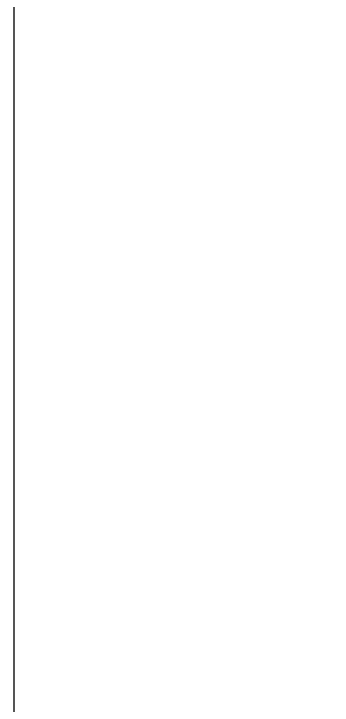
# Model space of a CAD drawing. Header units: millimetres. Extents: x 0 to 145404, y 0 to 194550.
# Drawn here: x 31175.5 to 31243.8, y 93380.6 to 93528.9 of the extents above; entities that cross this region are included whole.
import ezdxf

# ---------------------------------------------------------------- set-up
doc = ezdxf.new("R2010")
doc.units = ezdxf.units.MM
for name, color, linetype, lineweight in [('АР - детали окон', 152, 'Continuous', 0), ('АР - Наружная стена', 144, 'Continuous', 30), ('АР - Окна', 150, 'Continuous', 9)]:
    doc.layers.add(name, color=color, linetype=linetype, lineweight=lineweight)

# ---------------------------------------------------------------- blocks, each defined once
blk = doc.blocks.new('блок балконный дверной с проходом 750мм')
at = {"layer": 'АР - детали окон', "color": 251}
blk.add_lwpolyline([(-950.000098820652, 79.99791722252277), (-900.000098820652, 79.99791722252277), (-900.000098820652, 149.9979172225228), (-50.00009882065217, 149.9979172225228), (-50.00009882065217, 79.99791722252277), (-9.882065216970659e-05, 79.99791722252277), (-9.882065216970659e-05, -250.0020827774772), (-950.000098820652, -250.0020827774771)], close=True, dxfattribs=at)
blk = doc.blocks.new('Квартира 1К 6300 тип 35')
at = {"layer": 'АР - Наружная стена'}
blk.add_lwpolyline([(-7150.000000000931, 6499.999999998137), (-7150.000000000931, 4.656612873077393e-10), (-6750.000000000931, 4.656612873077393e-10), (-6750.000000000931, 6499.999999998137)], close=True, dxfattribs=at)
at = {"layer": 'АР - Окна', "xscale": -1, "rotation": 89.99999999999993}
blk.add_blockref('блок балконный дверной с проходом 750мм', (-7000.002082778141, 1239.99990117969), dxfattribs=at)
blk = doc.blocks.new('V_Section_3')
blk.add_blockref('Квартира 1К 6300 тип 35', (7150.000000007451, -11949.99999976531))

msp = doc.modelspace()

# ---------------------------------------------------------------- block references
msp.add_blockref('V_Section_3', (31175.46006017162, 103346.1139150943, 1.056413898744269e-07))

doc.saveas('drawing.dxf')
